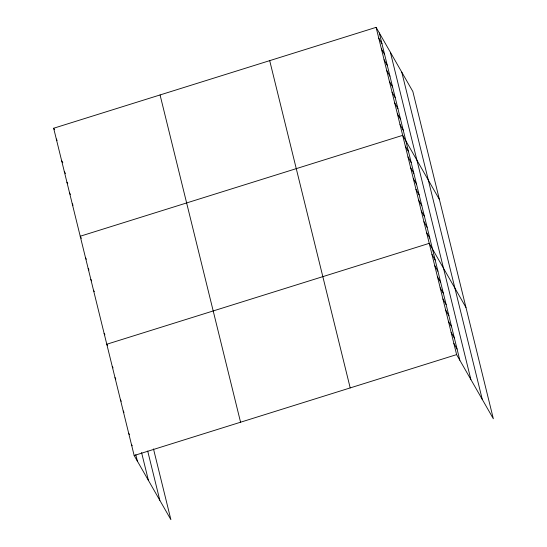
<?xml version="1.0" encoding="UTF-8"?>
<svg xmlns="http://www.w3.org/2000/svg" width="547" height="547" viewBox="0 0 547 547"><rect width="100%" height="100%" fill="white"/><g stroke="black" fill="none" stroke-linecap="round" stroke-linejoin="round"><path stroke-width="0.82" d="M153.488 448.916L170.89 519.65L134.159 455.514L53.654 128.244L376.11 27.35L412.841 91.486L493.346 418.756L456.615 354.613L376.11 27.35M134.159 455.514L456.615 354.613M378.763 38.146L381.963 43.739M381.423 48.95L384.623 54.536M384.076 59.746L387.276 65.339M386.736 70.549L389.936 76.136M389.389 81.346L392.589 86.939M392.049 92.149L395.249 97.735M394.708 102.945L397.908 108.538M397.361 113.749L400.561 119.335M400.021 124.545L403.221 130.138M439.405 199.484L402.674 135.348L80.218 236.242L81.421 238.342M405.334 146.145L408.534 151.738M407.987 156.948L411.187 162.534M410.647 167.744L413.847 173.337M413.3 178.548L416.499 184.134M415.959 189.344L419.159 194.937M418.619 200.147L421.819 205.734M421.272 210.944L424.472 216.53M423.932 221.747L427.132 227.333M426.585 232.543L429.785 238.13M465.976 307.482L429.245 243.347L106.788 344.241L107.588 345.636M431.98 254.471L435.18 260.057M434.715 265.603L437.915 271.189M437.456 276.727L440.656 282.314M440.191 287.852L443.391 293.438M442.926 298.983L446.126 304.57M445.668 310.108L448.868 315.694M448.403 321.233L451.603 326.819M451.138 332.364L454.338 337.95M453.88 343.489L457.08 349.075M53.654 128.244L54.454 129.646M56.307 139.047L57.107 140.442M61.626 160.647L62.823 162.739M64.279 171.443L65.483 173.543M66.939 182.247L67.739 183.642M69.592 193.043L70.392 194.445M72.252 203.846L73.052 205.241M85.53 257.842L86.33 259.237M88.19 268.645L88.99 270.04M90.85 279.442L91.65 280.837M93.503 290.245L94.303 291.64M104.128 333.444L104.928 334.839M112.265 366.497L113.065 367.892M115 377.621L115.8 379.016M120.47 399.878L121.27 401.272M123.212 411.002L124.012 412.404M128.682 433.258L129.482 434.653M131.424 444.383L132.224 445.784M401.772 72.163L482.283 399.433M390.373 52.259L470.878 379.522M379.31 32.936L459.815 360.199M269.698 60.649L350.203 387.912M160.066 94.952L240.571 422.216M147.704 451.049L159.827 500.327M141.584 452.601L148.422 480.423M135.793 454.742L137.359 461.1"/></g></svg>
